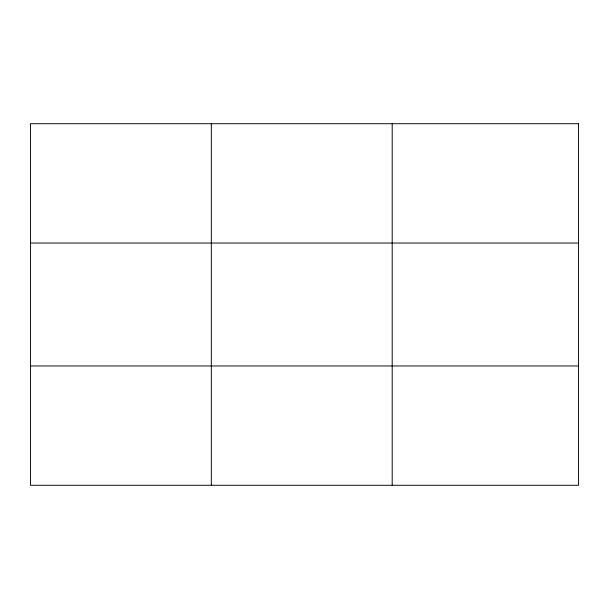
<?xml version="1.0" encoding="UTF-8"?>
<svg xmlns="http://www.w3.org/2000/svg" width="609" height="609" viewBox="0 0 609 609"><rect width="100%" height="100%" fill="white"/><g stroke="black" fill="none" stroke-linecap="round" stroke-linejoin="round"><path stroke-width="0.91" d="M211.323 123.718L211.323 485.282M392.196 123.718L392.196 485.282M30.45 243.037L578.55 243.037M30.45 365.963L578.55 365.963M578.55 123.718L578.55 485.282L30.45 485.282L30.45 123.718L578.55 123.718"/></g></svg>
